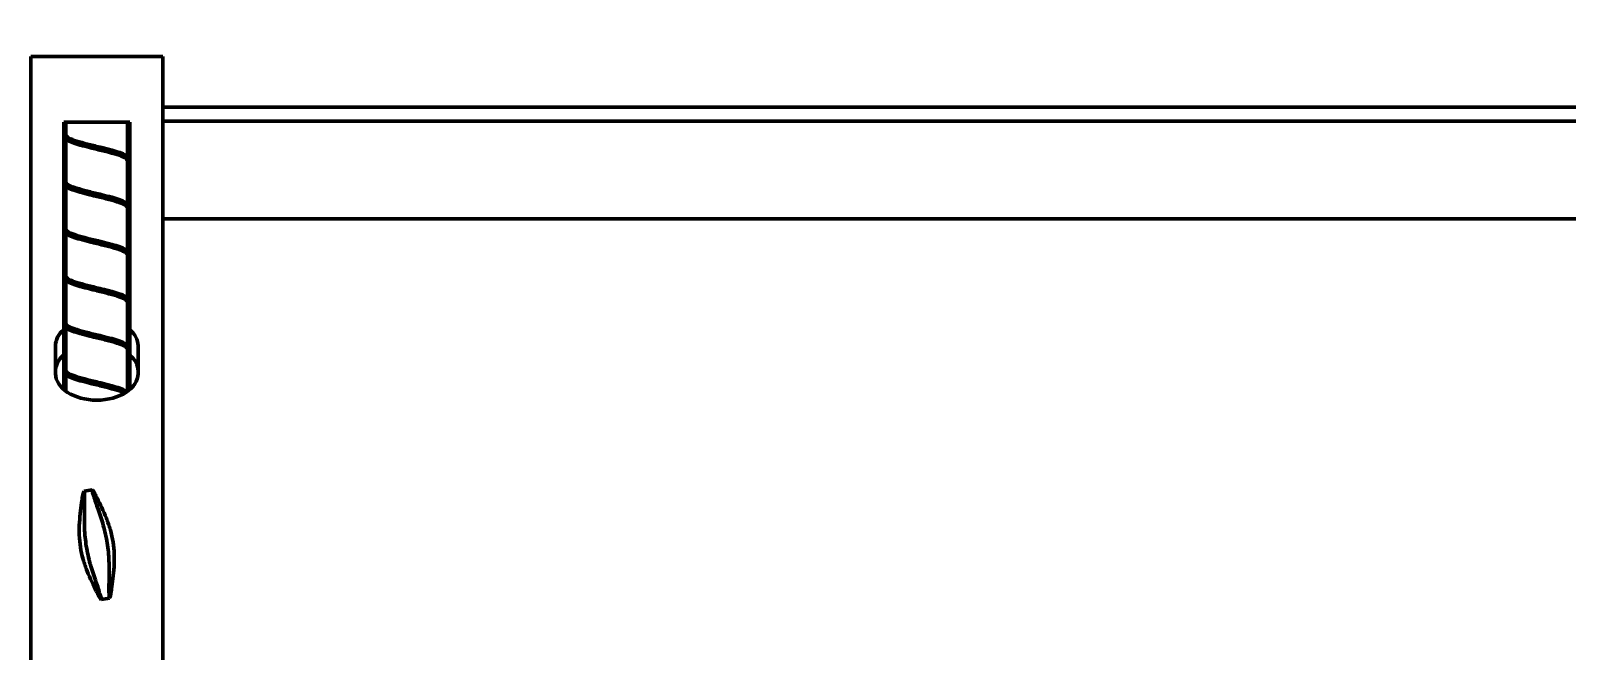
# Model space of a CAD drawing. Header units: inches. Extents: x 39 to 190, y 80 to 114.
# Drawn here: x 105.84 to 117.46, y 87.55 to 92.25 of the extents above; entities that cross this region are included whole.
import ezdxf

# ---------------------------------------------------------------- set-up
doc = ezdxf.new("R2010")
doc.units = ezdxf.units.IN
doc.header["$LTSCALE"] = 8
doc.header["$MEASUREMENT"] = 0
doc.layers.add('Visible (ANSI)', color=7, linetype='Continuous', lineweight=50)
doc.styles.add('Dim Text (Zurn)', font='')
doc.styles.add('ZURN', font='romans.shx')
doc.styles.get('Dim Text (Zurn)').set_extended_font_data('Tahoma', italic=True)
doc.dimstyles.new('Frac 1_32 (Zurn)', dxfattribs={"dimscale": 8, "dimtxt": 0.125, "dimasz": 0.098425, "dimexe": 0.125, "dimexo": 0.0625, "dimgap": 0.031496, "dimtad": 0, "dimtih": 1, "dimtoh": 1, "dimdec": 5, "dimrnd": 1e-08, "dimzin": 0, "dimdsep": 46, "dimlunit": 5, "dimtxsty": 'Dim Text (Zurn)', "dimcen": 0.09, "dimdle": 0.393701, "dimclrd": 256, "dimclre": 256, "dimclrt": 256, "dimadec": 0, "dimazin": 3, "dimtfac": 0.96, "dimtdec": 5, "dimtofl": 0, "dimtmove": 0, "dimatfit": 3, "dimfxl": 0, "dimtolj": 1, "dimtzin": 12, "dimlwd": -1, "dimlwe": -1, "dimarcsym": 0})

# ---------------------------------------------------------------- blocks, each defined once
blk = doc.blocks.new('*D4')
for p, q in [((65.339, 91.32), (65.339, 99.64)), ((187.838, 92.784), (187.838, 99.64)), ((66.126, 98.64), (121.71, 98.64)), ((187.051, 98.64), (131.467, 98.64))]:
    blk.add_line(p, q)
for points in [[(66.126, 98.771), (66.126, 98.509), (65.339, 98.64)], [(187.051, 98.771), (187.051, 98.509), (187.838, 98.64)]]:
    blk.add_solid(points)
at = {"layer": 'Defpoints', "color": 0}
for p in [(187.838, 98.64), (187.838, 92.284), (65.339, 90.82)]:
    blk.add_point(p, dxfattribs=at)
at = {"insert": (121.962, 99.926), "char_height": 1, "attachment_point": 1, "style": 'ZURN'}
blk.add_mtext('\\A1;122{\\H0.960000x;\\S1/2;} [3111]', dxfattribs=at)

msp = doc.modelspace()

# ---------------------------------------------------------------- linework, layer by layer
at = {"layer": 'Visible (ANSI)'}
for p, q in [((105.838386, 91.229861), (105.838386, 92.050861)), ((105.838386, 92.050861), (106.838386, 92.050861)), ((106.838386, 92.050861), (106.838386, 91.229861)), ((106.838386, 91.664861), (121.713386, 91.664861)), ((106.089011, 91.550861), (106.104491, 91.550861)), ((106.089011, 89.525045), (106.089011, 91.550861)), ((106.104491, 91.550861), (106.104491, 91.45411)), ((106.104491, 91.550861), (106.572281, 91.550861)), ((106.572281, 91.291502), (106.572281, 91.550861)), ((106.572281, 91.550861), (106.587761, 91.550861)), ((106.587761, 89.525045), (106.587761, 91.550861)), ((106.838386, 91.559861), (121.713386, 91.559861)), ((106.104491, 91.423683), (106.104491, 91.096967)), ((106.572281, 90.934359), (106.572281, 91.260853)), ((105.838386, 91.134106), (105.838386, 91.229861)), ((106.838386, 91.134106), (106.838386, 91.229861)), ((105.838386, 89.101525), (105.838386, 91.134106)), ((106.104491, 91.06654), (106.104491, 90.739824)), ((106.838386, 89.101525), (106.838386, 91.134106)), ((106.572281, 90.577216), (106.572281, 90.90371)), ((121.713386, 90.819861), (106.838386, 90.819861)), ((106.104491, 90.709397), (106.104491, 90.382681)), ((106.572281, 90.220073), (106.572281, 90.546567)), ((106.104491, 90.352254), (106.104491, 90.025538)), ((106.572281, 89.86293), (106.572281, 90.189424)), ((106.104491, 89.995111), (106.104491, 89.668395)), ((106.025886, 89.646101), (106.025886, 89.858221)), ((106.572281, 89.512889), (106.572281, 89.832281)), ((106.650886, 89.858221), (106.650886, 89.646101)), ((106.104491, 89.637968), (106.104491, 89.512889)), ((105.838386, 89.101525), (105.838386, 88.814258)), ((106.838386, 88.814258), (106.838386, 89.101525)), ((105.838386, 87.947124), (105.838386, 88.814258)), ((106.304203, 88.764883), (106.242124, 88.755004)), ((106.838386, 88.814258), (106.838386, 87.947124)), ((105.838386, 87.947124), (105.838386, 87.577821)), ((106.434647, 87.945198), (106.372569, 87.935319)), ((106.838386, 87.577821), (106.838386, 87.947124)), ((105.838386, 87.371989), (105.838386, 87.577821)), ((106.838386, 87.577821), (106.838386, 87.371989))]:
    msp.add_line(p, q, dxfattribs=at)
for centre, major_axis, start_param, end_param in [((106.338386, 89.858221), (-0.3125, 0), 5.636358234, 6.283185307), ((106.338386, 89.858221), (0.3125, 0), 0, 0.646827074), ((106.338386, 89.66671), (-0.3125, 0), 5.636358234, 6.283185307), ((106.338386, 89.66671), (0.3125, 0), 0, 0.646827074), ((106.338386, 89.646101), (0.3125, 0), 3.141592654, 6.283185307)]:
    msp.add_ellipse(centre, major_axis=major_axis, ratio=0.64278761, start_param=start_param, end_param=end_param, dxfattribs=at)
for points, knots in [([(106.093625, 91.444242), (106.093611, 91.445136), (106.093673, 91.44603), (106.094019, 91.447988), (106.094355, 91.449007), (106.095377, 91.450777), (106.09602, 91.451485), (106.097676, 91.452694), (106.098709, 91.453155), (106.101278, 91.453867), (106.102835, 91.454055), (106.104491, 91.45411)], [0.20415506784, 0.20415506784, 0.20415506784, 0.20415506784, 0.21112497505, 0.21112497505, 0.22000067882, 0.22000067882, 0.22851699297, 0.22851699297, 0.23794950503, 0.23794950503, 0.24908278549, 0.24908278549, 0.24908278549, 0.24908278549]), ([(106.093916, 91.441448), (106.093826, 91.44191), (106.093757, 91.442378), (106.09366, 91.44331), (106.093632, 91.443776), (106.093625, 91.444242)], [0.196814156703, 0.196814156703, 0.196814156703, 0.196814156703, 0.200524126702, 0.200524126702, 0.204155067839, 0.204155067839, 0.204155067839, 0.204155067839]), ([(106.285895, 91.359339), (106.260433, 91.365675), (106.235562, 91.372093), (106.191083, 91.384728), (106.170888, 91.3911), (106.136837, 91.403966), (106.122743, 91.410574), (106.102841, 91.424161), (106.096067, 91.430428), (106.093916, 91.441448)], [0, 0, 0, 0, 0.2039696239, 0.2039696239, 0.4060267179, 0.4060267179, 0.6128913894, 0.6128913894, 0.8117771867, 0.8117771867, 0.8117771867, 0.8117771867]), ([(106.104491, 91.45411), (106.1065, 91.446492), (106.11479, 91.43895), (106.142943, 91.423715), (106.162522, 91.416174), (106.210351, 91.400939), (106.238116, 91.393397), (106.298043, 91.378162), (106.329596, 91.370621), (106.366346, 91.361667), (106.371803, 91.360333), (106.377221, 91.359)], [0, 0, 0, 0, 0.246279009, 0.246279009, 0.492558018, 0.492558018, 0.738837027, 0.738837027, 0.985116036, 0.985116036, 1.028323516, 1.028323516, 1.028323516, 1.028323516]), ([(106.572281, 91.260853), (106.570271, 91.26847), (106.561982, 91.276012), (106.533828, 91.291247), (106.514249, 91.298789), (106.466421, 91.314024), (106.438655, 91.321565), (106.378729, 91.3368), (106.347175, 91.344342), (106.305788, 91.354426), (106.295763, 91.356884), (106.285895, 91.359339)], [0, 0, 0, 0, 0.246279009, 0.246279009, 0.492558018, 0.492558018, 0.738837027, 0.738837027, 0.985116036, 0.985116036, 1.064849626, 1.064849626, 1.064849626, 1.064849626]), ([(106.377221, 91.359), (106.402888, 91.352688), (106.428229, 91.346295), (106.474088, 91.333719), (106.495207, 91.327378), (106.531402, 91.314624), (106.546764, 91.308078), (106.570104, 91.294388), (106.578282, 91.287793), (106.582264, 91.276444), (106.582609, 91.2752), (106.582868, 91.27387)], [0, 0, 0, 0, 0.2034307458, 0.2034307458, 0.4049372632, 0.4049372632, 0.6108476119, 0.6108476119, 0.8240430322, 0.8240430322, 0.8486132072, 0.8486132072, 0.8486132072, 0.8486132072]), ([(106.583146, 91.270694), (106.583136, 91.270016), (106.58308, 91.269341), (106.582861, 91.267956), (106.582686, 91.267253), (106.582199, 91.265922), (106.581889, 91.265305), (106.581503, 91.264741), (106.580903, 91.263865), (106.580151, 91.263167), (106.578255, 91.262), (106.577088, 91.261573), (106.574678, 91.261046), (106.573502, 91.260911), (106.572281, 91.260853)], [0.3821097739, 0.3821097739, 0.3821097739, 0.3821097739, 0.38720399562, 0.38720399562, 0.39282517935, 0.39282517935, 0.3984422247, 0.3984422247, 0.3984422247, 0.40717266459, 0.40717266459, 0.41689337325, 0.41689337325, 0.42506354964, 0.42506354964, 0.42506354964, 0.42506354964]), ([(106.582869, 91.27387), (106.582941, 91.273499), (106.582999, 91.273123), (106.583122, 91.272066), (106.583157, 91.271378), (106.583146, 91.270694)], [0.374092800158, 0.374092800158, 0.374092800158, 0.374092800158, 0.376969936484, 0.376969936484, 0.382109773897, 0.382109773897, 0.382109773897, 0.382109773897]), ([(106.093625, 91.087099), (106.093614, 91.087776), (106.093647, 91.088452), (106.093872, 91.090258), (106.094158, 91.091343), (106.095084, 91.093228), (106.095676, 91.093989), (106.097218, 91.095284), (106.098174, 91.095785), (106.100574, 91.096586), (106.102047, 91.096824), (106.103919, 91.096944), (106.104204, 91.096957), (106.104491, 91.096967)], [0.41787867097, 0.41787867097, 0.41787867097, 0.41787867097, 0.42308658494, 0.42308658494, 0.43210368764, 0.43210368764, 0.44053416129, 0.44053416129, 0.4495606349, 0.4495606349, 0.46022804904, 0.46022804904, 0.46213105745, 0.46213105745, 0.46213105745, 0.46213105745]), ([(106.093916, 91.084305), (106.09387, 91.084542), (106.093829, 91.084782), (106.093693, 91.085706), (106.093636, 91.086403), (106.093625, 91.087099)], [0.410633567431, 0.410633567431, 0.410633567431, 0.410633567431, 0.412518892452, 0.412518892452, 0.417878670972, 0.417878670972, 0.417878670972, 0.417878670972]), ([(106.285895, 91.002196), (106.260433, 91.008532), (106.235562, 91.01495), (106.191083, 91.027585), (106.170888, 91.033957), (106.136837, 91.046823), (106.122743, 91.053431), (106.102841, 91.067018), (106.096067, 91.073286), (106.093916, 91.084305)], [0, 0, 0, 0, 0.2039696239, 0.2039696239, 0.4060267179, 0.4060267179, 0.6128913894, 0.6128913894, 0.8117771867, 0.8117771867, 0.8117771867, 0.8117771867]), ([(106.104491, 91.096967), (106.1065, 91.089349), (106.11479, 91.081808), (106.142943, 91.066573), (106.162522, 91.059031), (106.210351, 91.043796), (106.238116, 91.036254), (106.298043, 91.021019), (106.329596, 91.013478), (106.366346, 91.004524), (106.371803, 91.00319), (106.377221, 91.001857)], [0, 0, 0, 0, 0.246279009, 0.246279009, 0.492558018, 0.492558018, 0.738837027, 0.738837027, 0.985116036, 0.985116036, 1.028323516, 1.028323516, 1.028323516, 1.028323516]), ([(106.572281, 90.90371), (106.570271, 90.911328), (106.561982, 90.918869), (106.533828, 90.934104), (106.514249, 90.941646), (106.466421, 90.956881), (106.438655, 90.964422), (106.378729, 90.979657), (106.347175, 90.987199), (106.305788, 90.997283), (106.295763, 90.999741), (106.285895, 91.002196)], [0, 0, 0, 0, 0.246279009, 0.246279009, 0.492558018, 0.492558018, 0.738837027, 0.738837027, 0.985116036, 0.985116036, 1.064849626, 1.064849626, 1.064849626, 1.064849626]), ([(106.377221, 91.001857), (106.402888, 90.995545), (106.428229, 90.989152), (106.474088, 90.976576), (106.495207, 90.970235), (106.531402, 90.957481), (106.546764, 90.950935), (106.570104, 90.937245), (106.578282, 90.93065), (106.582264, 90.919301), (106.582609, 90.918057), (106.582868, 90.916728)], [0, 0, 0, 0, 0.2034307458, 0.2034307458, 0.4049372632, 0.4049372632, 0.6108476119, 0.6108476119, 0.8240430322, 0.8240430322, 0.8486132072, 0.8486132072, 0.8486132072, 0.8486132072]), ([(106.583146, 90.913551), (106.583134, 90.91275), (106.583059, 90.911952), (106.582695, 90.910018), (106.582322, 90.908937), (106.581202, 90.907069), (106.580499, 90.906324), (106.578709, 90.905076), (106.577611, 90.90461), (106.575115, 90.903958), (106.573737, 90.90378), (106.572281, 90.90371)], [0.40706949981, 0.40706949981, 0.40706949981, 0.40706949981, 0.41407489004, 0.41407489004, 0.42464139989, 0.42464139989, 0.43480599108, 0.43480599108, 0.44585447951, 0.44585447951, 0.45701968328, 0.45701968328, 0.45701968328, 0.45701968328]), ([(106.582869, 90.916728), (106.582966, 90.916231), (106.583037, 90.915726), (106.583134, 90.914664), (106.583155, 90.914107), (106.583146, 90.913551)], [0.39774355225, 0.39774355225, 0.39774355225, 0.39774355225, 0.402218100388, 0.402218100388, 0.407069499812, 0.407069499812, 0.407069499812, 0.407069499812]), ([(106.093625, 90.729956), (106.09361, 90.730885), (106.093677, 90.731813), (106.094045, 90.733794), (106.094389, 90.734803), (106.095427, 90.736555), (106.096079, 90.737255), (106.097754, 90.738449), (106.0988, 90.738904), (106.101357, 90.73959), (106.102877, 90.739771), (106.104491, 90.739824)], [0.3991340726, 0.3991340726, 0.3991340726, 0.3991340726, 0.40620736827, 0.40620736827, 0.41484405884, 0.41484405884, 0.42316388424, 0.42316388424, 0.43242206783, 0.43242206783, 0.44302686259, 0.44302686259, 0.44302686259, 0.44302686259]), ([(106.093916, 90.727162), (106.093819, 90.727659), (106.093746, 90.728163), (106.093697, 90.728672), (106.093656, 90.729097), (106.093632, 90.729527), (106.093625, 90.729956)], [0.391952988614, 0.391952988614, 0.391952988614, 0.391952988614, 0.395861081676, 0.395861081676, 0.395861081676, 0.399134072604, 0.399134072604, 0.399134072604, 0.399134072604]), ([(106.285895, 90.645053), (106.260433, 90.65139), (106.235562, 90.657807), (106.191083, 90.670442), (106.170888, 90.676814), (106.136837, 90.68968), (106.122743, 90.696289), (106.102841, 90.709875), (106.096067, 90.716143), (106.093916, 90.727162)], [0, 0, 0, 0, 0.2039696239, 0.2039696239, 0.4060267179, 0.4060267179, 0.6128913894, 0.6128913894, 0.8117771867, 0.8117771867, 0.8117771867, 0.8117771867]), ([(106.104491, 90.739824), (106.1065, 90.732206), (106.11479, 90.724665), (106.142943, 90.70943), (106.162522, 90.701888), (106.210351, 90.686653), (106.238116, 90.679112), (106.298043, 90.663877), (106.329596, 90.656335), (106.366346, 90.647381), (106.371803, 90.646047), (106.377221, 90.644714)], [0, 0, 0, 0, 0.246279009, 0.246279009, 0.492558018, 0.492558018, 0.738837027, 0.738837027, 0.985116036, 0.985116036, 1.028323516, 1.028323516, 1.028323516, 1.028323516]), ([(106.572281, 90.546567), (106.570271, 90.554185), (106.561982, 90.561726), (106.533828, 90.576961), (106.514249, 90.584503), (106.466421, 90.599738), (106.438655, 90.60728), (106.378729, 90.622515), (106.347175, 90.630056), (106.305788, 90.64014), (106.295763, 90.642598), (106.285895, 90.645053)], [0, 0, 0, 0, 0.246279009, 0.246279009, 0.492558018, 0.492558018, 0.738837027, 0.738837027, 0.985116036, 0.985116036, 1.064849626, 1.064849626, 1.064849626, 1.064849626]), ([(106.377221, 90.644714), (106.402888, 90.638402), (106.428229, 90.63201), (106.474088, 90.619433), (106.495207, 90.613092), (106.531402, 90.600338), (106.546764, 90.593792), (106.570104, 90.580103), (106.578282, 90.573507), (106.582264, 90.562158), (106.582609, 90.560914), (106.582868, 90.559585)], [0, 0, 0, 0, 0.2034307458, 0.2034307458, 0.4049372632, 0.4049372632, 0.6108476119, 0.6108476119, 0.8240430322, 0.8240430322, 0.8486132072, 0.8486132072, 0.8486132072, 0.8486132072]), ([(106.582869, 90.559585), (106.583009, 90.558865), (106.583096, 90.558129), (106.583146, 90.557062), (106.583152, 90.556735), (106.583146, 90.556409)], [0.206326315814, 0.206326315814, 0.206326315814, 0.206326315814, 0.211983865902, 0.211983865902, 0.21447652895, 0.21447652895, 0.21447652895, 0.21447652895]), ([(106.583146, 90.556409), (106.58313, 90.555388), (106.583014, 90.554373), (106.582505, 90.552295), (106.582079, 90.551279), (106.580852, 90.549525), (106.580092, 90.548834), (106.578178, 90.54768), (106.576999, 90.547259), (106.574607, 90.546753), (106.573464, 90.546624), (106.572281, 90.546567)], [0.21447652895, 0.21447652895, 0.21447652895, 0.21447652895, 0.22226973217, 0.22226973217, 0.23130651558, 0.23130651558, 0.24020019128, 0.24020019128, 0.25013944481, 0.25013944481, 0.25821083713, 0.25821083713, 0.25821083713, 0.25821083713]), ([(106.093625, 90.372814), (106.093614, 90.37349), (106.093647, 90.374166), (106.093872, 90.375972), (106.094158, 90.377058), (106.095084, 90.378942), (106.095676, 90.379703), (106.097219, 90.380999), (106.098174, 90.381499), (106.100574, 90.3823), (106.102047, 90.382538), (106.103919, 90.382658), (106.104204, 90.382672), (106.104491, 90.382681)], [0.40336507552, 0.40336507552, 0.40336507552, 0.40336507552, 0.40852808201, 0.40852808201, 0.41746644006, 0.41746644006, 0.42582343367, 0.42582343367, 0.43477141588, 0.43477141588, 0.44534616945, 0.44534616945, 0.44723203255, 0.44723203255, 0.44723203255, 0.44723203255]), ([(106.093916, 90.370019), (106.09387, 90.370257), (106.093829, 90.370496), (106.093794, 90.370736), (106.093693, 90.37142), (106.093636, 90.372117), (106.093625, 90.372814)], [0.396182117046, 0.396182117046, 0.396182117046, 0.396182117046, 0.398052694677, 0.398052694677, 0.398052694677, 0.403365075519, 0.403365075519, 0.403365075519, 0.403365075519]), ([(106.285895, 90.287911), (106.260433, 90.294247), (106.235562, 90.300665), (106.191083, 90.313299), (106.170888, 90.319671), (106.136837, 90.332537), (106.122743, 90.339146), (106.102841, 90.352732), (106.096067, 90.359), (106.093916, 90.370019)], [0, 0, 0, 0, 0.2039696239, 0.2039696239, 0.4060267179, 0.4060267179, 0.6128913894, 0.6128913894, 0.8117771867, 0.8117771867, 0.8117771867, 0.8117771867]), ([(106.104491, 90.382681), (106.1065, 90.375063), (106.11479, 90.367522), (106.142943, 90.352287), (106.162522, 90.344745), (106.210351, 90.32951), (106.238116, 90.321969), (106.298043, 90.306734), (106.329596, 90.299192), (106.366346, 90.290238), (106.371803, 90.288904), (106.377221, 90.287571)], [0, 0, 0, 0, 0.246279009, 0.246279009, 0.492558018, 0.492558018, 0.738837027, 0.738837027, 0.985116036, 0.985116036, 1.028323516, 1.028323516, 1.028323516, 1.028323516]), ([(106.572281, 90.189424), (106.570271, 90.197042), (106.561982, 90.204583), (106.533828, 90.219818), (106.514249, 90.22736), (106.466421, 90.242595), (106.438655, 90.250137), (106.378729, 90.265372), (106.347175, 90.272913), (106.305788, 90.282997), (106.295763, 90.285455), (106.285895, 90.287911)], [0, 0, 0, 0, 0.246279009, 0.246279009, 0.492558018, 0.492558018, 0.738837027, 0.738837027, 0.985116036, 0.985116036, 1.064849626, 1.064849626, 1.064849626, 1.064849626]), ([(106.377221, 90.287572), (106.402888, 90.28126), (106.428229, 90.274867), (106.474088, 90.26229), (106.495207, 90.25595), (106.531402, 90.243195), (106.546764, 90.23665), (106.570104, 90.22296), (106.578282, 90.216364), (106.582264, 90.205016), (106.582609, 90.203771), (106.582868, 90.202442)], [0, 0, 0, 0, 0.2034307458, 0.2034307458, 0.4049372632, 0.4049372632, 0.6108476119, 0.6108476119, 0.8240430322, 0.8240430322, 0.8486132072, 0.8486132072, 0.8486132072, 0.8486132072]), ([(106.583146, 90.199266), (106.58313, 90.198254), (106.583016, 90.197249), (106.582514, 90.195176), (106.58209, 90.194158), (106.580868, 90.192399), (106.580111, 90.191706), (106.578202, 90.190548), (106.577027, 90.190125), (106.574629, 90.189612), (106.573476, 90.189482), (106.572281, 90.189424)], [0.20173580921, 0.20173580921, 0.20173580921, 0.20173580921, 0.20939171974, 0.20939171974, 0.21835924364, 0.21835924364, 0.22717574326, 0.22717574326, 0.23701773829, 0.23701773829, 0.24509756834, 0.24509756834, 0.24509756834, 0.24509756834]), ([(106.582869, 90.202442), (106.583007, 90.201732), (106.583093, 90.201006), (106.583146, 90.199939), (106.583152, 90.199602), (106.583146, 90.199266)], [0.193654855993, 0.193654855993, 0.193654855993, 0.193654855993, 0.199190251464, 0.199190251464, 0.201735809206, 0.201735809206, 0.201735809206, 0.201735809206]), ([(106.093625, 90.015671), (106.093621, 90.015891), (106.093623, 90.01611), (106.093663, 90.017583), (106.093849, 90.018818), (106.094586, 90.020926), (106.09507, 90.021781), (106.096399, 90.023266), (106.097219, 90.02384), (106.099269, 90.024801), (106.100558, 90.025137), (106.102796, 90.025445), (106.103634, 90.02551), (106.104491, 90.025538)], [0.19157038837, 0.19157038837, 0.19157038837, 0.19157038837, 0.19324651613, 0.19324651613, 0.20283174599, 0.20283174599, 0.21113142397, 0.21113142397, 0.21977788115, 0.21977788115, 0.23007780601, 0.23007780601, 0.23591902838, 0.23591902838, 0.23591902838, 0.23591902838]), ([(106.285895, 89.930768), (106.260433, 89.937104), (106.235562, 89.943522), (106.191083, 89.956156), (106.170888, 89.962528), (106.136837, 89.975394), (106.122743, 89.982003), (106.102841, 89.995589), (106.096067, 90.001857), (106.093916, 90.012876)], [0, 0, 0, 0, 0.2039696239, 0.2039696239, 0.4060267179, 0.4060267179, 0.6128913894, 0.6128913894, 0.8117771867, 0.8117771867, 0.8117771867, 0.8117771867]), ([(106.104491, 90.025538), (106.1065, 90.017921), (106.11479, 90.010379), (106.142943, 89.995144), (106.162522, 89.987602), (106.210351, 89.972367), (106.238116, 89.964826), (106.298043, 89.949591), (106.329596, 89.942049), (106.366346, 89.933095), (106.371803, 89.931761), (106.377221, 89.930429)], [0, 0, 0, 0, 0.246279009, 0.246279009, 0.492558018, 0.492558018, 0.738837027, 0.738837027, 0.985116036, 0.985116036, 1.028323516, 1.028323516, 1.028323516, 1.028323516]), ([(106.572281, 89.832281), (106.570271, 89.839899), (106.561982, 89.847441), (106.533828, 89.862676), (106.514249, 89.870217), (106.466421, 89.885452), (106.438655, 89.892994), (106.378729, 89.908229), (106.347175, 89.91577), (106.305788, 89.925854), (106.295763, 89.928312), (106.285895, 89.930768)], [0, 0, 0, 0, 0.246279009, 0.246279009, 0.492558018, 0.492558018, 0.738837027, 0.738837027, 0.985116036, 0.985116036, 1.064849626, 1.064849626, 1.064849626, 1.064849626]), ([(106.377221, 89.930429), (106.402888, 89.924117), (106.428229, 89.917724), (106.474088, 89.905147), (106.495207, 89.898807), (106.531402, 89.886053), (106.546764, 89.879507), (106.570104, 89.865817), (106.578282, 89.859221), (106.582264, 89.847873), (106.582609, 89.846628), (106.582868, 89.845299)], [0, 0, 0, 0, 0.2034307458, 0.2034307458, 0.4049372632, 0.4049372632, 0.6108476119, 0.6108476119, 0.8240430322, 0.8240430322, 0.8486132072, 0.8486132072, 0.8486132072, 0.8486132072]), ([(106.583146, 89.842123), (106.583134, 89.841322), (106.583059, 89.840525), (106.582695, 89.838591), (106.582322, 89.83751), (106.581203, 89.835642), (106.5805, 89.834896), (106.578711, 89.833648), (106.577613, 89.833182), (106.575117, 89.832529), (106.573738, 89.832351), (106.572281, 89.832281)], [0.40707367037, 0.40707367037, 0.40707367037, 0.40707367037, 0.41407365164, 0.41407365164, 0.42464104927, 0.42464104927, 0.43480585396, 0.43480585396, 0.44585363271, 0.44585363271, 0.45702450364, 0.45702450364, 0.45702450364, 0.45702450364]), ([(106.582869, 89.845299), (106.582965, 89.844803), (106.583036, 89.844299), (106.583134, 89.843237), (106.583155, 89.842679), (106.583146, 89.842123)], [0.397747558539, 0.397747558539, 0.397747558539, 0.397747558539, 0.402216398177, 0.402216398177, 0.407073670374, 0.407073670374, 0.407073670374, 0.407073670374]), ([(106.093625, 89.658528), (106.093614, 89.659204), (106.093647, 89.65988), (106.093872, 89.661685), (106.094157, 89.662771), (106.095083, 89.664655), (106.095675, 89.665417), (106.096917, 89.66646), (106.097467, 89.666805), (106.098713, 89.667406), (106.09941, 89.667647), (106.101464, 89.668174), (106.102934, 89.668344), (106.104491, 89.668395)], [0.42526291053, 0.42526291053, 0.42526291053, 0.42526291053, 0.43041422717, 0.43041422717, 0.43931189483, 0.43931189483, 0.44760558918, 0.44760558918, 0.45312430187, 0.45312430187, 0.45918164128, 0.45918164128, 0.47025241389, 0.47025241389, 0.47025241389, 0.47025241389]), ([(106.093916, 89.655734), (106.09387, 89.655971), (106.093829, 89.65621), (106.093794, 89.656451), (106.093693, 89.657134), (106.093636, 89.657831), (106.093625, 89.658528)], [0.418084493046, 0.418084493046, 0.418084493046, 0.418084493046, 0.419954759905, 0.419954759905, 0.419954759905, 0.425262910531, 0.425262910531, 0.425262910531, 0.425262910531]), ([(106.285895, 89.573625), (106.260433, 89.579961), (106.235562, 89.586379), (106.191083, 89.599013), (106.170888, 89.605385), (106.136837, 89.618251), (106.122743, 89.62486), (106.102841, 89.638446), (106.096067, 89.644714), (106.093916, 89.655734)], [0, 0, 0, 0, 0.2039696239, 0.2039696239, 0.4060267179, 0.4060267179, 0.6128913894, 0.6128913894, 0.8117771867, 0.8117771867, 0.8117771867, 0.8117771867]), ([(106.104491, 89.668395), (106.1065, 89.660778), (106.11479, 89.653236), (106.142943, 89.638001), (106.162522, 89.63046), (106.210351, 89.615225), (106.238116, 89.607683), (106.298043, 89.592448), (106.329596, 89.584906), (106.366346, 89.575952), (106.371803, 89.574618), (106.377221, 89.573286)], [0, 0, 0, 0, 0.246279009, 0.246279009, 0.492558018, 0.492558018, 0.738837027, 0.738837027, 0.985116036, 0.985116036, 1.028323516, 1.028323516, 1.028323516, 1.028323516]), ([(106.548658, 89.497505), (106.548409, 89.497642), (106.548158, 89.497778), (106.533828, 89.505533), (106.514249, 89.513074), (106.466421, 89.528309), (106.438655, 89.535851), (106.378729, 89.551086), (106.347175, 89.558628), (106.305788, 89.568711), (106.295763, 89.571169), (106.285895, 89.573625)], [0.2418558923, 0.2418558923, 0.2418558923, 0.2418558923, 0.2462790089, 0.2462790089, 0.4925580178, 0.4925580178, 0.7388370267, 0.7388370267, 0.9851160356, 0.9851160356, 1.0648496263, 1.0648496263, 1.0648496263, 1.0648496263]), ([(106.377221, 89.573286), (106.402888, 89.566974), (106.428229, 89.560581), (106.474088, 89.548004), (106.495207, 89.541664), (106.531402, 89.52891), (106.546764, 89.522364), (106.561675, 89.513618), (106.564808, 89.511629), (106.567608, 89.509574)], [0, 0, 0, 0, 0.2034307458, 0.2034307458, 0.4049372632, 0.4049372632, 0.6108476119, 0.6108476119, 0.672691963, 0.672691963, 0.672691963, 0.672691963]), ([(106.214939, 88.330456), (106.210113, 88.360783), (106.207087, 88.39227), (106.204777, 88.455361), (106.205469, 88.486964), (106.211191, 88.578793), (106.219669, 88.636048), (106.226931, 88.690018), (106.227872, 88.69711), (106.228775, 88.704161)], [1.097300693, 1.097300693, 1.097300693, 1.097300693, 1.331306051, 1.331306051, 1.56531141, 1.56531141, 2.033322126, 2.033322126, 2.103457868, 2.103457868, 2.103457868, 2.103457868]), ([(106.228775, 88.704161), (106.228883, 88.705007), (106.228993, 88.705842), (106.231029, 88.720897), (106.233656, 88.733428), (106.2385, 88.750374), (106.240664, 88.754772), (106.242124, 88.755004)], [1.4975287939, 1.4975287939, 1.4975287939, 1.4975287939, 1.5062939971, 1.5062939971, 1.6578105605, 1.6578105605, 1.8093271238, 1.8093271238, 1.8093271238, 1.8093271238]), ([(106.242124, 88.755004), (106.243564, 88.755233), (106.244499, 88.751429), (106.245433, 88.735507), (106.245492, 88.723403), (106.245756, 88.708637), (106.245773, 88.707759), (106.24579, 88.706868)], [1.8093271238, 1.8093271238, 1.8093271238, 1.8093271238, 1.9586902317, 1.9586902317, 2.1080533396, 2.1080533396, 2.117335061, 2.117335061, 2.117335061, 2.117335061]), ([(106.24579, 88.706868), (106.2464, 88.675511), (106.245497, 88.640156), (106.244224, 88.561632), (106.243944, 88.51801), (106.247901, 88.428475), (106.252213, 88.382562), (106.25938, 88.337528)], [-1.020331146, -1.020331146, -1.020331146, -1.020331146, -0.69495997, -0.69495997, -0.347479985, -0.347479985, 0, 0, 0, 0]), ([(106.31566, 88.717987), (106.3154, 88.71884), (106.315143, 88.719679), (106.310811, 88.733798), (106.307109, 88.745323), (106.303055, 88.760747), (106.302763, 88.764654), (106.304203, 88.764883)], [0.2909281473, 0.2909281473, 0.2909281473, 0.2909281473, 0.3002098687, 0.3002098687, 0.4495729766, 0.4495729766, 0.5989360844, 0.5989360844, 0.5989360844, 0.5989360844]), ([(106.304203, 88.764883), (106.305669, 88.765116), (106.309111, 88.76158), (106.319031, 88.746871), (106.325451, 88.735699), (106.332041, 88.722027), (106.332358, 88.721365), (106.332676, 88.720695)], [0.5989360844, 0.5989360844, 0.5989360844, 0.5989360844, 0.7510308104, 0.7510308104, 0.9031255364, 0.9031255364, 0.9107476997, 0.9107476997, 0.9107476997, 0.9107476997]), ([(106.417391, 88.362674), (106.410225, 88.407708), (106.400072, 88.452692), (106.376039, 88.539032), (106.362233, 88.580412), (106.336647, 88.654661), (106.324814, 88.68799), (106.31566, 88.717987)], [6.66177475, 6.66177475, 6.66177475, 6.66177475, 7.009254735, 7.009254735, 7.35673472, 7.35673472, 7.682105896, 7.682105896, 7.682105896, 7.682105896]), ([(106.332676, 88.720695), (106.335722, 88.714273), (106.338818, 88.707823), (106.362475, 88.658774), (106.388307, 88.606979), (106.422251, 88.521462), (106.43272, 88.491636), (106.450108, 88.430945), (106.457006, 88.400074), (106.461832, 88.369746)], [7.002045991, 7.002045991, 7.002045991, 7.002045991, 7.072181733, 7.072181733, 7.540192449, 7.540192449, 7.774197808, 7.774197808, 8.008203166, 8.008203166, 8.008203166, 8.008203166]), ([(106.430981, 87.993333), (106.430372, 88.024691), (106.431274, 88.060046), (106.432547, 88.13857), (106.432827, 88.182191), (106.428871, 88.271727), (106.424558, 88.317639), (106.417391, 88.362674)], [5.641443605, 5.641443605, 5.641443605, 5.641443605, 5.966814781, 5.966814781, 6.314294766, 6.314294766, 6.66177475, 6.66177475, 6.66177475, 6.66177475]), ([(106.461832, 88.369746), (106.466659, 88.339418), (106.469685, 88.307931), (106.471995, 88.244841), (106.471302, 88.213238), (106.465581, 88.121409), (106.457102, 88.064153), (106.44984, 88.010184), (106.448899, 88.003091), (106.447997, 87.996041)], [1.097300693, 1.097300693, 1.097300693, 1.097300693, 1.331306051, 1.331306051, 1.56531141, 1.56531141, 2.033322126, 2.033322126, 2.103457868, 2.103457868, 2.103457868, 2.103457868]), ([(106.344096, 87.979506), (106.34105, 87.985928), (106.337953, 87.992378), (106.314297, 88.041427), (106.288464, 88.093223), (106.25452, 88.178739), (106.244051, 88.208566), (106.226663, 88.269257), (106.219765, 88.300128), (106.214939, 88.330456)], [7.002045991, 7.002045991, 7.002045991, 7.002045991, 7.072181733, 7.072181733, 7.540192449, 7.540192449, 7.774197808, 7.774197808, 8.008203166, 8.008203166, 8.008203166, 8.008203166]), ([(106.25938, 88.337528), (106.266547, 88.292494), (106.276699, 88.24751), (106.300732, 88.16117), (106.314539, 88.11979), (106.340124, 88.04554), (106.351957, 88.012212), (106.361111, 87.982214)], [0, 0, 0, 0, 0.347479985, 0.347479985, 0.69495997, 0.69495997, 1.020331146, 1.020331146, 1.020331146, 1.020331146]), ([(106.372569, 87.935319), (106.371103, 87.935085), (106.36766, 87.938621), (106.357741, 87.95333), (106.35132, 87.964503), (106.34473, 87.978175), (106.344414, 87.978836), (106.344096, 87.979506)], [0.5989360844, 0.5989360844, 0.5989360844, 0.5989360844, 0.7510308104, 0.7510308104, 0.9031255364, 0.9031255364, 0.9107476997, 0.9107476997, 0.9107476997, 0.9107476997]), ([(106.361111, 87.982214), (106.361371, 87.981362), (106.361628, 87.980523), (106.365961, 87.966403), (106.369662, 87.954879), (106.373716, 87.939454), (106.374009, 87.935548), (106.372569, 87.935319)], [0.2909281473, 0.2909281473, 0.2909281473, 0.2909281473, 0.3002098687, 0.3002098687, 0.4495729766, 0.4495729766, 0.5989360844, 0.5989360844, 0.5989360844, 0.5989360844]), ([(106.434647, 87.945198), (106.433207, 87.944969), (106.432273, 87.948773), (106.431338, 87.964694), (106.431279, 87.976798), (106.431015, 87.991565), (106.430999, 87.992443), (106.430981, 87.993333)], [1.8093251949, 1.8093251949, 1.8093251949, 1.8093251949, 1.9586883028, 1.9586883028, 2.1080514107, 2.1080514107, 2.1173331321, 2.1173331321, 2.1173331321, 2.1173331321]), ([(106.447997, 87.996041), (106.447903, 87.995305), (106.447807, 87.994579), (106.445787, 87.979536), (106.443151, 87.966923), (106.438288, 87.949861), (106.436113, 87.945431), (106.434647, 87.945198)], [1.4975135796, 1.4975135796, 1.4975135796, 1.4975135796, 1.5051357429, 1.5051357429, 1.6572304689, 1.6572304689, 1.8093251949, 1.8093251949, 1.8093251949, 1.8093251949])]:
    msp.add_open_spline(points, degree=3, knots=knots, dxfattribs=at)
msp.add_open_spline([(106.093916, 90.012876), (106.093737, 90.013791), (106.09364, 90.014733), (106.093625, 90.015671)], degree=3, dxfattribs=at)

# ---------------------------------------------------------------- dimensions: what is measured, and where the dimension line sits
dim = msp.add_linear_dim(base=(187.838386, 98.639777), p1=(65.338546, 90.819861), p2=(187.838386, 92.283834), angle=180, dimstyle='Frac 1_32 (Zurn)', override={"dimtxsty": 'ZURN', "dimatfit": 1})
dim.commit()
dim.dimension.update_dxf_attribs({"geometry": '*D4', "text_midpoint": (126.588466, 98.639777), "dimtype": 160})

doc.saveas('drawing.dxf')
